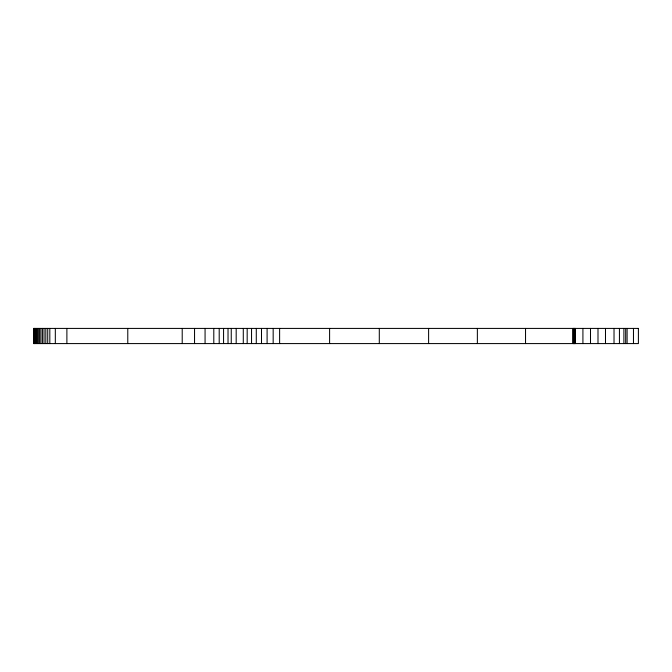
<?xml version="1.0" encoding="UTF-8"?>
<svg xmlns="http://www.w3.org/2000/svg" width="672" height="672" viewBox="0 0 672 672"><rect width="100%" height="100%" fill="white"/><g stroke="black" fill="none" stroke-linecap="round" stroke-linejoin="round"><path stroke-width="1.01" d="M633.469 328.415L633.469 343.585M627.11 328.415L627.11 343.585M625.691 328.415L625.691 343.585M623.893 328.415L623.893 343.585M619.433 328.415L619.433 343.585M614.023 328.415L614.023 343.585M605.489 328.415L605.489 343.585M597.996 328.415L597.996 343.585M590.503 328.415L590.503 343.585M582.918 328.415L582.918 343.585M575.333 328.415L575.333 343.585M575.14 328.415L575.14 343.585M575.047 328.415L575.047 343.585M574.854 328.415L574.854 343.585M574.762 328.415L574.762 343.585M574.568 328.415L574.568 343.585M574.476 328.415L574.476 343.585M574.006 328.415L574.006 343.585M573.905 328.415L573.812 343.585M573.628 328.415L573.628 343.585M573.527 328.415L573.527 343.585M573.342 328.415L573.342 343.585M573.241 328.415L573.241 343.585M573.056 328.415L573.056 343.585M525.538 328.415L525.538 343.585M477.364 328.415L477.364 343.585M428.61 328.415L428.61 343.585M379.294 328.415L379.294 343.585M329.599 328.415L329.599 343.585M279.619 328.415L279.619 343.585M273.168 328.415L273.168 343.585M267.095 328.415L267.095 343.585M261.5 328.415L261.5 343.585M256.284 328.415L256.284 343.585M251.546 328.415L251.546 343.585M247.178 328.415L247.178 343.585M243.289 328.415L243.289 343.585M236.183 328.415L236.183 343.585M231.252 328.415L231.252 343.585M228.026 328.415L228.026 343.585M223.566 328.415L223.566 343.585M219.206 328.415L219.206 343.585M213.797 328.415L213.797 343.585M205.069 328.415L205.069 343.585M194.544 328.415L194.544 343.585M182.213 328.415L182.213 343.585M127.781 328.415L127.781 343.585M66.889 328.415L66.889 343.585M55.322 328.415L55.322 343.585M49.82 328.415L49.82 343.585M47.729 328.415L47.729 343.585M45.83 328.415L45.83 343.585M44.033 328.415L44.033 343.585M42.42 328.415L42.42 343.585M40.9 328.415L40.9 343.585M39.572 328.415L39.572 343.585M38.346 328.415L38.346 343.585M37.296 328.415L37.296 343.585M36.347 328.415L36.347 343.585M35.498 328.415L35.498 343.585M34.835 328.415L34.835 343.585M34.356 328.415L34.356 343.585M33.978 328.415L33.978 343.585M33.692 328.415L33.793 343.585M638.4 328.415L33.6 328.415L33.6 343.585L638.4 343.585L638.4 328.415M574.291 343.585L574.291 328.415L574.19 343.585"/></g></svg>
